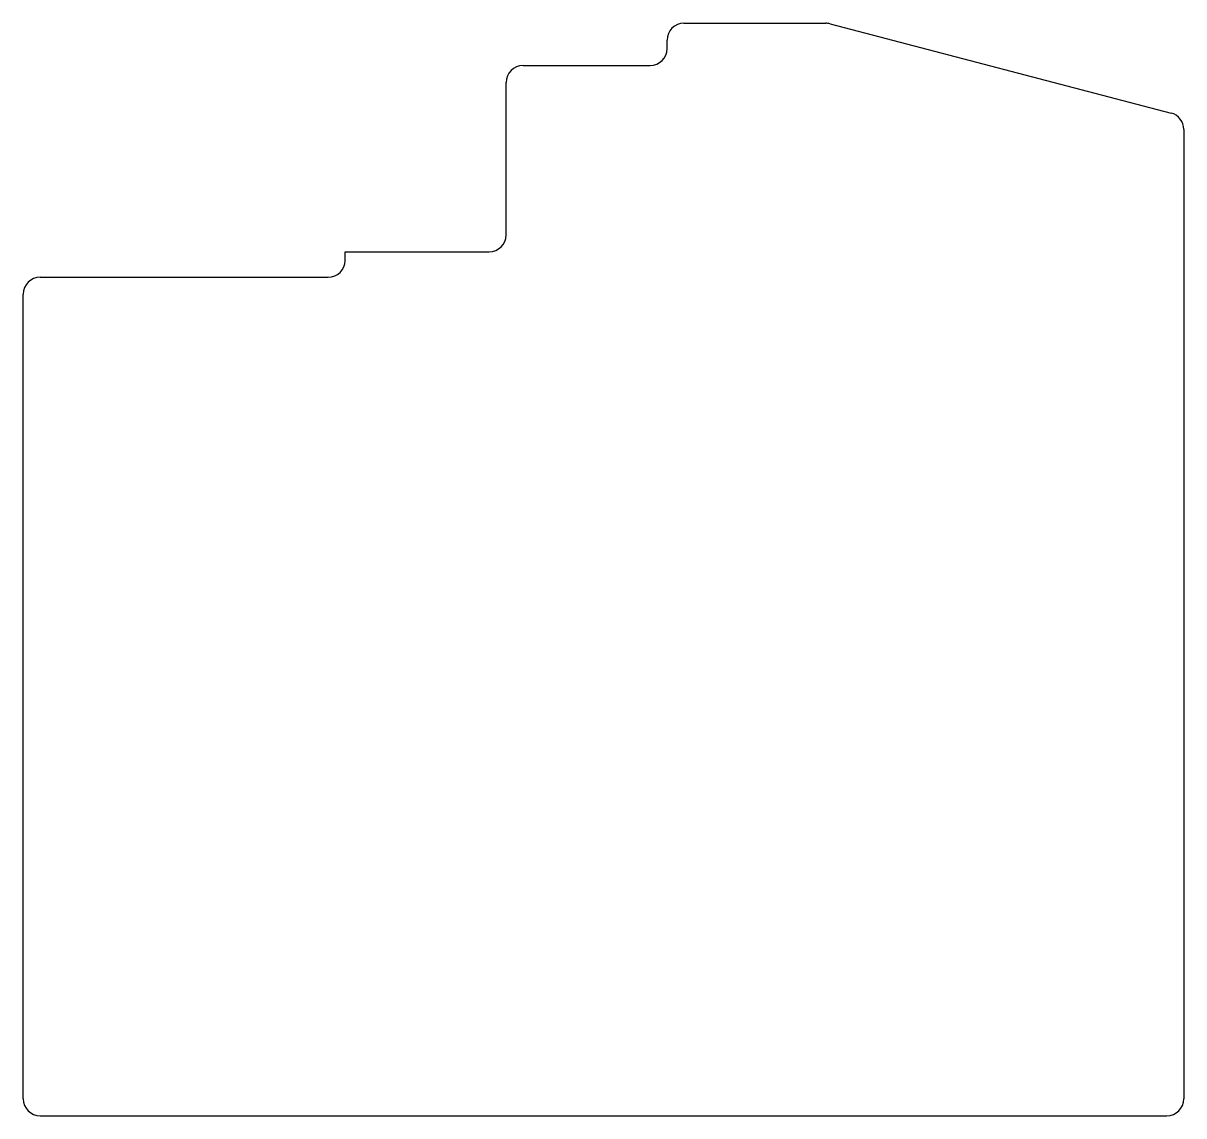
# Model space of a CAD drawing. Header units: millimetres. Extents: x -12 to 126, y -12 to 118.
import ezdxf

# ---------------------------------------------------------------- set-up
doc = ezdxf.new("R2010")
doc.units = ezdxf.units.MM

msp = doc.modelspace()

# ---------------------------------------------------------------- linework, layer by layer
at = {"linetype": 'CONTINUOUS'}
for p, q in [((66.5, 117.5), (83.24, 117.5)), ((83.75, 117.43), (124.01, 106.89)), ((64.5, 114.5), (64.5, 115.5)), ((47.5, 112.5), (62.5, 112.5)), ((45.5, 92.5), (45.5, 110.5)), ((125.5, 104.96), (125.5, -9.5)), ((26.5, 89.5), (26.5, 90.5)), ((26.5, 90.5), (43.5, 90.5)), ((-9.5, 87.5), (24.5, 87.5)), ((-11.5, -9.5), (-11.5, 85.5)), ((-9.5, -11.5), (123.5, -11.5))]:
    msp.add_line(p, q, dxfattribs=at)
for centre, start, end in [((66.5, 115.5), 90, 180), ((83.24, 115.5), 75.3236, 90), ((62.5, 114.5), 270, 0), ((47.5, 110.5), 90, 180), ((123.5, 104.96), 0, 75.3236), ((43.5, 92.5), 270, 0), ((24.5, 89.5), 270, 0), ((-9.5, 85.5), 90, 180), ((-9.5, -9.5), 180, 270), ((123.5, -9.5), 270, 0)]:
    msp.add_arc(centre, 2, start, end, dxfattribs=at)

doc.saveas('drawing.dxf')
